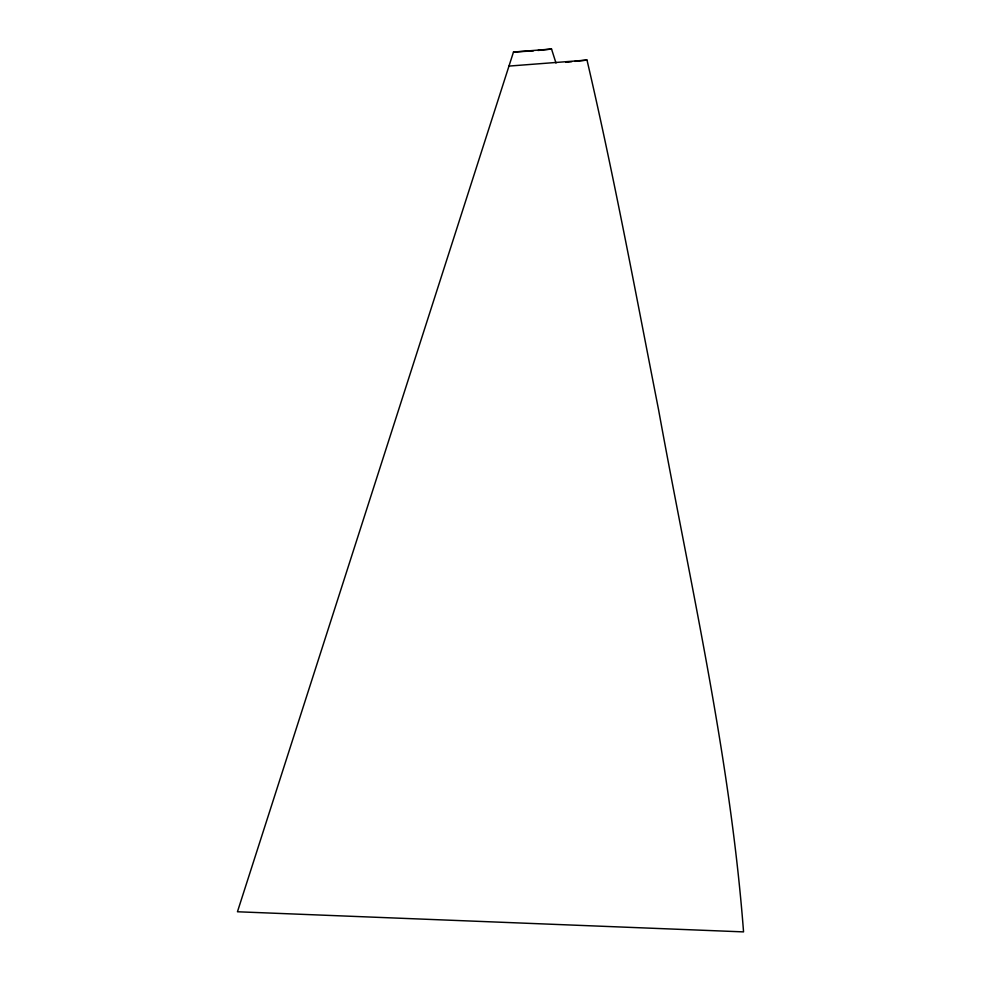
<?xml version="1.0" encoding="UTF-8"?>
<svg xmlns="http://www.w3.org/2000/svg" width="981" height="981" viewBox="0 0 981 981"><rect width="100%" height="100%" fill="white"/><g stroke="black" fill="none" stroke-linecap="round" stroke-linejoin="round"><path stroke-width="1.47" d="M556.006 63.078L551.543 49.05L513.48 52.042L237.451 911.766L743.549 931.889C730.097 755.873 690.048 583.205 658.582 409.825C635.663 293.074 614.045 175.979 587.006 60.086L508.967 66.083M537.931 50.472L551.543 49.05M565.718 62.318L571.8 61.68M574.841 61.362L587.006 60.086M513.48 52.042L533.37 50.877"/></g></svg>
